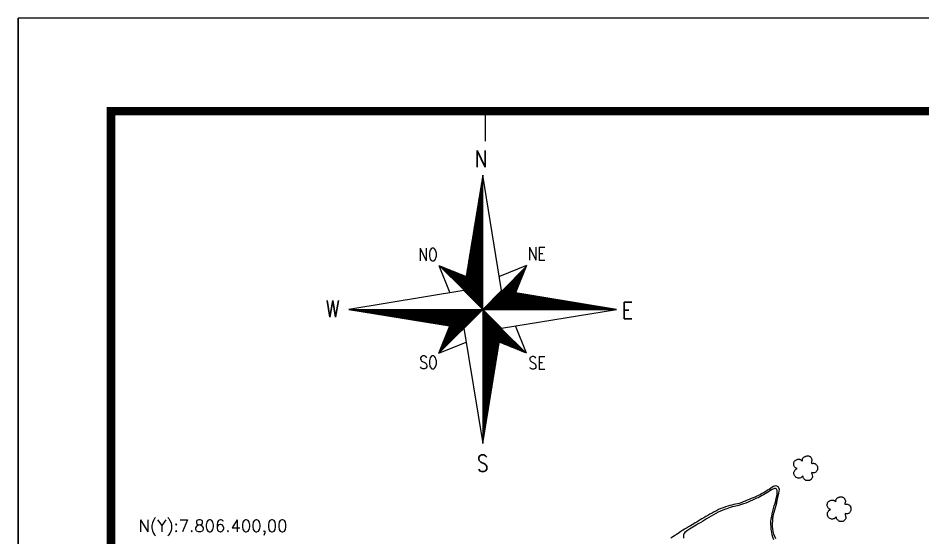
# Model space of a CAD drawing. Header units: feet. Extents: x 739246 to 742396, y 7802787 to 7807242.
# Drawn here: x 739246 to 740706, y 7806403 to 7807242 of the extents above; entities that cross this region are included whole.
import ezdxf
from ezdxf.enums import TextEntityAlignment as Align

# ---------------------------------------------------------------- set-up
doc = ezdxf.new("R2010")
doc.units = ezdxf.units.FT
doc.header["$MEASUREMENT"] = 0
doc.linetypes.add('CONTINUO', pattern=[0])
doc.linetypes.add('LIN0', pattern=[0])
doc.layers.add('0114000050', color=1, linetype='Continuous', lineweight=25)
for name, color, linetype in [('0114000050001', 5, 'Continuous'), ('MALHA', 8, 'Continuous'), ('MARGEM', 5, 'Continuous'), ('MATO', 94, 'Continuous'), ('SETA_NORTE', 3, 'Continuous')]:
    doc.layers.add(name, color=color, linetype=linetype)
doc.styles.add('ROMANS', font='romans')
doc.styles.add('Simplex', font='simplex.shx')

# ---------------------------------------------------------------- blocks, each defined once
blk = doc.blocks.new('ARVORE')
at = {"layer": 'MATO', "linetype": 'CONTINUO'}
blk.add_lwpolyline([(741478.5, 7804819.6), (741477.5, 7804818.7), (741476.3, 7804817.7), (741475, 7804816.7), (741473.6, 7804816.3), (741472.1, 7804816.2), (741470.6, 7804816.2), (741469.5, 7804816.5), (741468.4, 7804816.9), (741467.5, 7804817.4), (741466.7, 7804818.1), (741465.9, 7804818.8), (741465.3, 7804819.6), (741464.9, 7804820.4), (741464.6, 7804821.2), (741464.4, 7804822.1), (741464.2, 7804823.3), (741464.1, 7804824.6), (741464.1, 7804825.8), (741464.4, 7804826.7), (741464.9, 7804827.4), (741465.3, 7804828.1), (741465.7, 7804828.7), (741466.1, 7804829.3), (741466.6, 7804829.8), (741467.6, 7804830.5), (741468.5, 7804831), (741469.1, 7804831.5), (741468.8, 7804831.7), (741468.2, 7804831.9), (741467.5, 7804832), (741467, 7804832.4), (741466.5, 7804832.8), (741465.9, 7804833.4), (741465.2, 7804834.2), (741464.6, 7804835.2), (741464.1, 7804836.3), (741463.8, 7804837.4), (741463.7, 7804838.6), (741463.7, 7804839.8), (741464.1, 7804841.1), (741464.5, 7804842.3), (741465.1, 7804843.4), (741465.5, 7804844), (741465.9, 7804844.4), (741466.5, 7804844.7), (741467.3, 7804845.3), (741468.1, 7804845.8), (741469.1, 7804846.3), (741470, 7804846.5), (741470.9, 7804846.6), (741471.8, 7804846.7), (741472.5, 7804846.6), (741473.3, 7804846.5), (741473.9, 7804846.4), (741474.5, 7804846.2), (741475.1, 7804845.9), (741475.6, 7804845.6), (741476.3, 7804844.8), (741477, 7804844.2), (741477.5, 7804843.9), (741477.8, 7804844.8), (741478, 7804845.9), (741478.1, 7804847.1), (741478.2, 7804847.6), (741478.3, 7804848), (741478.5, 7804848.4), (741478.9, 7804849), (741479.4, 7804849.6), (741479.9, 7804850.1), (741480.6, 7804850.4), (741481.3, 7804850.7), (741482, 7804850.9), (741482.7, 7804851.2), (741483.4, 7804851.5), (741484.1, 7804851.8), (741484.8, 7804851.9), (741485.6, 7804852), (741486.3, 7804852), (741487.1, 7804852), (741487.8, 7804851.9), (741488.5, 7804851.7), (741489.1, 7804851.5), (741489.7, 7804851.1), (741490.3, 7804850.8), (741490.7, 7804850.4), (741491.2, 7804849.9), (741491.6, 7804849.4), (741492, 7804848.7), (741492.4, 7804847.9), (741492.7, 7804847.1), (741493, 7804846.4), (741493.1, 7804845.6), (741493.2, 7804844.6), (741492.7, 7804843), (741492.3, 7804841.4), (741492.1, 7804840.1), (741492.9, 7804839.9), (741494, 7804840), (741495.3, 7804840.2), (741496.2, 7804840.1), (741497, 7804839.9), (741497.8, 7804839.6), (741498.7, 7804839), (741499.6, 7804838.3), (741500.3, 7804837.6), (741500.9, 7804837.3), (741501.3, 7804836.9), (741501.6, 7804836.1), (741501.9, 7804834.1), (741502.1, 7804832), (741502, 7804829.9), (741501.6, 7804828.7), (741501.1, 7804827.8), (741500.5, 7804827.2), (741499.9, 7804826.4), (741499.3, 7804825.8), (741498.5, 7804825.3), (741497.5, 7804824.9), (741496.4, 7804824.6), (741495.3, 7804824.5), (741494.2, 7804824.8), (741493.2, 7804825), (741492.6, 7804824.7), (741492.9, 7804823), (741493.5, 7804821), (741494.1, 7804819), (741494, 7804817.9), (741493.8, 7804817.2), (741493.4, 7804816.5), (741492.9, 7804815.7), (741492.3, 7804814.9), (741491.7, 7804814.2), (741491.1, 7804813.6), (741490.5, 7804813.1), (741489.9, 7804812.7), (741489.1, 7804812.4), (741488.2, 7804812.2), (741487.3, 7804812.1), (741486.4, 7804812.1), (741485.5, 7804812.1), (741484.7, 7804812.2), (741484, 7804812.3), (741483.4, 7804812.5), (741482.8, 7804812.8), (741482, 7804813.4), (741481.3, 7804814.2), (741480.6, 7804815), (741480, 7804815.6), (741479.4, 7804816.2), (741479, 7804816.9), (741478.9, 7804818), (741478.7, 7804819), (741478.6, 7804819.9)], dxfattribs=at)
blk = doc.blocks.new('A$C309442C0')
at = {"layer": 'SETA_NORTE', "linetype": 'Continuous'}
h = blk.add_hatch(dxfattribs=at)
h.set_pattern_fill('ANSI31', color=256, scale=0.1375, angle=-90, style=0)
h.set_pattern_definition([(315, (-215853.3434, 13873.16845), (0.3086963042, 0.3086963042), [])])
h.paths.add_polyline_path([(73.46, 97.41), (74.7, 104.95), (60.04, 110.83)])
h = blk.add_hatch(dxfattribs=at)
h.set_pattern_fill('ANSI31', color=256, scale=0.1375, angle=180, style=0)
h.set_pattern_definition([(225, (13869.59828, 216024.21475), (0.3086963042, -0.3086963042), [])])
h.paths.add_polyline_path([(93.84, 97.41), (101.38, 96.17), (107.26, 110.83)])
h = blk.add_hatch(dxfattribs=at)
h.set_pattern_fill('ANSI31', color=256, scale=0.1375, style=0)
h.set_pattern_definition([(45, (-13702.2971, -215849.77324), (-0.3086963042, 0.3086963042), [])])
h.paths.add_polyline_path([(73.46, 77.03), (65.92, 78.27), (60.04, 63.61)])
h = blk.add_hatch(dxfattribs=at)
h.set_pattern_fill('ANSI31', color=256, scale=0.1375, angle=90, style=0)
h.set_pattern_definition([(135, (216020.6446, -13698.72693), (-0.3086963042, -0.3086963042), [])])
h.paths.add_polyline_path([(93.84, 77.03), (92.6, 69.49), (107.26, 63.61)])
for p, q in [((82.98, 155.2), (83.65, 155.88)), ((83.1, 155.96), (83.65, 156.51)), ((83.23, 156.73), (83.65, 157.15)), ((83.35, 157.49), (83.65, 157.79)), ((83.48, 158.25), (83.65, 158.42)), ((83.6, 159.02), (83.65, 159.06)), ((82.1, 149.86), (83.65, 151.42)), ((82.22, 150.63), (83.65, 152.05)), ((82.35, 151.39), (83.65, 152.69)), ((82.47, 152.15), (83.65, 153.33)), ((82.6, 152.91), (83.65, 153.96)), ((82.73, 153.68), (83.65, 154.6)), ((82.85, 154.44), (83.65, 155.24)), ((81.09, 143.76), (83.65, 146.32)), ((81.22, 144.53), (83.65, 146.96)), ((81.34, 145.29), (83.65, 147.59)), ((81.47, 146.05), (83.65, 148.23)), ((81.59, 146.81), (83.65, 148.87)), ((81.72, 147.58), (83.65, 149.51)), ((81.85, 148.34), (83.65, 150.14)), ((81.97, 149.1), (83.65, 150.78)), ((80.09, 137.66), (83.65, 141.22)), ((80.21, 138.42), (83.65, 141.86)), ((80.34, 139.19), (83.65, 142.5)), ((80.46, 139.95), (83.65, 143.14)), ((80.59, 140.71), (83.65, 143.77)), ((80.72, 141.47), (83.65, 144.41)), ((80.84, 142.24), (83.65, 145.05)), ((80.97, 143), (83.65, 145.68)), ((79.21, 132.32), (83.65, 136.77)), ((79.33, 133.09), (83.65, 137.4)), ((79.46, 133.85), (83.65, 138.04)), ((79.59, 134.61), (83.65, 138.68)), ((79.71, 135.37), (83.65, 139.31)), ((79.84, 136.14), (83.65, 139.95)), ((79.96, 136.9), (83.65, 140.59)), ((78.2, 126.22), (83.65, 131.67)), ((78.33, 126.98), (83.65, 132.31)), ((78.45, 127.75), (83.65, 132.94)), ((78.58, 128.51), (83.65, 133.58)), ((78.71, 129.27), (83.65, 134.22)), ((78.83, 130.03), (83.65, 134.85)), ((78.96, 130.8), (83.65, 135.49)), ((79.08, 131.56), (83.65, 136.13)), ((77.32, 120.88), (83.65, 127.21)), ((77.45, 121.65), (83.65, 127.85)), ((77.58, 122.41), (83.65, 128.48)), ((77.7, 123.17), (83.65, 129.12)), ((77.83, 123.93), (83.65, 129.76)), ((77.95, 124.7), (83.65, 130.39)), ((78.08, 125.46), (83.65, 131.03)), ((76.32, 114.78), (83.65, 122.11)), ((76.44, 115.54), (83.65, 122.75)), ((76.57, 116.31), (83.65, 123.39)), ((76.7, 117.07), (83.65, 124.02)), ((76.82, 117.83), (83.65, 124.66)), ((76.95, 118.59), (83.65, 125.3)), ((77.07, 119.36), (83.65, 125.94)), ((77.2, 120.12), (83.65, 126.57)), ((75.31, 108.68), (83.65, 117.02)), ((75.44, 109.44), (83.65, 117.65)), ((75.57, 110.21), (83.65, 118.29)), ((75.69, 110.97), (83.65, 118.93)), ((75.82, 111.73), (83.65, 119.57)), ((75.94, 112.49), (83.65, 120.2)), ((76.07, 113.26), (83.65, 120.84)), ((76.19, 114.02), (83.65, 121.48)), ((74.43, 103.34), (83.65, 112.56)), ((74.56, 104.1), (83.65, 113.19)), ((74.69, 104.87), (83.65, 113.83)), ((74.81, 105.63), (83.65, 114.47)), ((74.94, 106.39), (83.65, 115.11)), ((75.06, 107.16), (83.65, 115.74)), ((75.19, 107.92), (83.65, 116.38)), ((60.04, 110.83), (74.7, 104.95)), ((60.04, 110.83), (65.92, 96.17)), ((73.53, 97.34), (83.65, 107.46)), ((73.56, 98), (83.65, 108.1)), ((73.68, 98.77), (83.65, 108.74)), ((73.81, 99.53), (83.65, 109.37)), ((73.93, 100.29), (83.65, 110.01)), ((74.06, 101.05), (83.65, 110.65)), ((74.18, 101.82), (83.65, 111.28)), ((74.31, 102.58), (83.65, 111.92)), ((107.26, 110.83), (92.6, 104.95)), ((107.26, 110.83), (101.38, 96.17)), ((73.85, 97.02), (83.65, 106.82)), ((74.17, 96.7), (83.65, 106.19)), ((74.49, 96.39), (83.65, 105.55)), ((74.8, 96.07), (83.65, 104.91)), ((75.12, 95.75), (83.65, 104.28)), ((75.44, 95.43), (83.65, 103.64)), ((75.76, 95.11), (83.65, 103)), ((76.08, 94.79), (83.65, 102.37)), ((76.4, 94.47), (83.65, 101.73)), ((76.72, 94.16), (83.65, 101.09)), ((77.03, 93.84), (83.65, 100.45)), ((77.35, 93.52), (83.65, 99.82)), ((77.67, 93.2), (83.65, 99.18)), ((77.99, 92.88), (83.65, 98.54)), ((78.31, 92.56), (83.65, 97.91)), ((83.79, 87.22), (93.97, 97.39)), ((78.63, 92.24), (83.65, 97.27)), ((78.94, 91.93), (83.65, 96.63)), ((79.26, 91.61), (83.65, 95.99)), ((79.58, 91.29), (83.65, 95.36)), ((79.9, 90.97), (83.65, 94.72)), ((80.22, 90.65), (83.65, 94.08)), ((80.54, 90.33), (83.65, 93.45)), ((80.86, 90.02), (83.65, 92.81)), ((84.43, 87.22), (94.51, 97.3)), ((85.07, 87.22), (95.06, 97.21)), ((85.71, 87.22), (95.61, 97.12)), ((86.34, 87.22), (96.15, 97.03)), ((86.98, 87.22), (96.7, 96.94)), ((87.62, 87.22), (97.25, 96.85)), ((88.25, 87.22), (97.8, 96.76)), ((88.89, 87.22), (98.34, 96.67)), ((89.53, 87.22), (98.89, 96.58)), ((90.17, 87.22), (99.44, 96.49)), ((90.8, 87.22), (99.98, 96.4)), ((91.44, 87.22), (100.53, 96.31)), ((92.08, 87.22), (101.08, 96.22)), ((92.71, 87.22), (101.62, 96.13)), ((93.35, 87.22), (102.17, 96.04)), ((93.99, 87.22), (102.72, 95.95)), ((94.62, 87.22), (103.27, 95.86)), ((95.26, 87.22), (103.81, 95.77)), ((95.9, 87.22), (104.36, 95.68)), ((96.54, 87.22), (104.91, 95.59)), ((97.17, 87.22), (105.45, 95.5)), ((97.81, 87.22), (106, 95.41)), ((98.45, 87.22), (106.55, 95.32)), ((99.08, 87.22), (107.09, 95.23)), ((99.72, 87.22), (107.64, 95.14)), ((100.36, 87.22), (108.19, 95.05)), ((100.99, 87.22), (108.73, 94.96)), ((101.63, 87.22), (109.28, 94.87)), ((102.27, 87.22), (109.83, 94.78)), ((102.91, 87.22), (110.38, 94.69)), ((103.54, 87.22), (110.92, 94.6)), ((104.18, 87.22), (111.47, 94.51)), ((104.82, 87.22), (112.02, 94.42)), ((105.45, 87.22), (112.56, 94.33)), ((106.09, 87.22), (113.11, 94.24)), ((106.73, 87.22), (113.66, 94.15)), ((107.37, 87.22), (114.2, 94.06)), ((108, 87.22), (114.75, 93.97)), ((108.64, 87.22), (115.3, 93.88)), ((109.28, 87.22), (115.84, 93.79)), ((109.91, 87.22), (116.39, 93.7)), ((110.55, 87.22), (116.94, 93.61)), ((111.19, 87.22), (117.49, 93.52)), ((111.82, 87.22), (118.03, 93.43)), ((112.46, 87.22), (118.58, 93.34)), ((113.1, 87.22), (119.13, 93.25)), ((113.74, 87.22), (119.67, 93.16)), ((114.37, 87.22), (120.22, 93.07)), ((115.01, 87.22), (120.77, 92.98)), ((115.65, 87.22), (121.31, 92.89)), ((116.28, 87.22), (121.86, 92.8)), ((116.92, 87.22), (122.41, 92.71)), ((117.56, 87.22), (122.95, 92.62)), ((118.19, 87.22), (123.5, 92.53)), ((81.17, 89.7), (83.65, 92.17)), ((81.49, 89.38), (83.65, 91.54)), ((81.81, 89.06), (83.65, 90.9)), ((82.13, 88.74), (83.65, 90.26)), ((82.45, 88.42), (83.65, 89.62)), ((82.77, 88.1), (83.65, 88.99)), ((83.09, 87.79), (83.65, 88.35)), ((83.4, 87.47), (83.65, 87.71)), ((118.83, 87.22), (124.05, 92.44)), ((119.47, 87.22), (124.6, 92.35)), ((120.11, 87.22), (125.14, 92.26)), ((120.74, 87.22), (125.69, 92.17)), ((121.38, 87.22), (126.24, 92.08)), ((122.02, 87.22), (126.78, 91.99)), ((122.65, 87.22), (127.33, 91.9)), ((123.29, 87.22), (127.88, 91.81)), ((123.93, 87.22), (128.42, 91.72)), ((124.56, 87.22), (128.97, 91.63)), ((125.2, 87.22), (129.52, 91.54)), ((125.84, 87.22), (130.07, 91.45)), ((126.48, 87.22), (130.61, 91.36)), ((127.11, 87.22), (131.16, 91.27)), ((127.75, 87.22), (131.71, 91.18)), ((128.39, 87.22), (132.25, 91.09)), ((129.02, 87.22), (132.8, 91)), ((129.66, 87.22), (133.35, 90.91)), ((130.3, 87.22), (133.89, 90.82)), ((130.94, 87.22), (134.44, 90.73)), ((131.57, 87.22), (134.99, 90.64)), ((132.21, 87.22), (135.53, 90.55)), ((132.85, 87.22), (136.08, 90.46)), ((133.48, 87.22), (136.63, 90.37)), ((134.12, 87.22), (137.18, 90.28)), ((134.76, 87.22), (137.72, 90.19)), ((135.39, 87.22), (138.27, 90.1)), ((136.03, 87.22), (138.82, 90.01)), ((136.67, 87.22), (139.36, 89.92)), ((137.31, 87.22), (139.91, 89.83)), ((137.94, 87.22), (140.46, 89.74)), ((138.58, 87.22), (141, 89.65)), ((139.22, 87.22), (141.55, 89.56)), ((139.85, 87.22), (142.1, 89.46)), ((140.49, 87.22), (142.64, 89.37)), ((141.13, 87.22), (143.19, 89.28)), ((141.76, 87.22), (143.74, 89.19)), ((142.4, 87.22), (144.29, 89.1)), ((143.04, 87.22), (144.83, 89.01)), ((143.68, 87.22), (145.38, 88.92)), ((144.31, 87.22), (145.93, 88.83)), ((144.95, 87.22), (146.47, 88.74)), ((145.59, 87.22), (147.02, 88.65)), ((146.22, 87.22), (147.57, 88.56)), ((146.86, 87.22), (148.11, 88.47)), ((147.5, 87.22), (148.66, 88.38)), ((148.14, 87.22), (149.21, 88.29)), ((148.77, 87.22), (149.76, 88.2)), ((149.41, 87.22), (150.3, 88.11)), ((150.05, 87.22), (150.85, 88.02)), ((150.68, 87.22), (151.4, 87.93)), ((151.32, 87.22), (151.94, 87.84)), ((151.96, 87.22), (152.49, 87.75)), ((152.59, 87.22), (153.04, 87.66)), ((11.78, 87.19), (11.81, 87.22)), ((12.32, 87.1), (12.45, 87.22)), ((12.87, 87.01), (13.08, 87.22)), ((13.42, 86.92), (13.72, 87.22)), ((13.97, 86.83), (14.36, 87.22)), ((14.51, 86.74), (15, 87.22)), ((15.06, 86.65), (15.63, 87.22)), ((15.61, 86.56), (16.27, 87.22)), ((16.15, 86.47), (16.91, 87.22)), ((16.7, 86.38), (17.54, 87.22)), ((17.25, 86.29), (18.18, 87.22)), ((17.79, 86.2), (18.82, 87.22)), ((18.34, 86.11), (19.45, 87.22)), ((18.89, 86.02), (20.09, 87.22)), ((19.43, 85.93), (20.73, 87.22)), ((19.98, 85.84), (21.37, 87.22)), ((20.53, 85.75), (22, 87.22)), ((21.08, 85.66), (22.64, 87.22)), ((21.62, 85.57), (23.28, 87.22)), ((22.17, 85.48), (23.91, 87.22)), ((22.72, 85.39), (24.55, 87.22)), ((23.26, 85.3), (25.19, 87.22)), ((23.81, 85.21), (25.82, 87.22)), ((24.36, 85.12), (26.46, 87.22)), ((24.9, 85.03), (27.1, 87.22)), ((25.45, 84.94), (27.74, 87.22)), ((26, 84.85), (28.37, 87.22)), ((26.54, 84.76), (29.01, 87.22)), ((27.09, 84.67), (29.65, 87.22)), ((27.64, 84.58), (30.28, 87.22)), ((28.19, 84.49), (30.92, 87.22)), ((28.73, 84.4), (31.56, 87.22)), ((29.28, 84.31), (32.2, 87.22)), ((29.83, 84.22), (32.83, 87.22)), ((30.37, 84.12), (33.47, 87.22)), ((30.92, 84.03), (34.11, 87.22)), ((31.47, 83.94), (34.74, 87.22)), ((32.01, 83.85), (35.38, 87.22)), ((32.56, 83.76), (36.02, 87.22)), ((33.11, 83.67), (36.65, 87.22)), ((33.66, 83.58), (37.29, 87.22)), ((34.2, 83.49), (37.93, 87.22)), ((34.75, 83.4), (38.57, 87.22)), ((35.3, 83.31), (39.2, 87.22)), ((35.84, 83.22), (39.84, 87.22)), ((36.39, 83.13), (40.48, 87.22)), ((36.94, 83.04), (41.11, 87.22)), ((37.48, 82.95), (41.75, 87.22)), ((38.03, 82.86), (42.39, 87.22)), ((38.58, 82.77), (43.02, 87.22)), ((39.12, 82.68), (43.66, 87.22)), ((39.67, 82.59), (44.3, 87.22)), ((40.22, 82.5), (44.94, 87.22)), ((40.77, 82.41), (45.57, 87.22)), ((41.31, 82.32), (46.21, 87.22)), ((41.86, 82.23), (46.85, 87.22)), ((42.41, 82.14), (47.48, 87.22)), ((42.95, 82.05), (48.12, 87.22)), ((43.5, 81.96), (48.76, 87.22)), ((44.05, 81.87), (49.4, 87.22)), ((44.59, 81.78), (50.03, 87.22)), ((45.14, 81.69), (50.67, 87.22)), ((45.69, 81.6), (51.31, 87.22)), ((46.23, 81.51), (51.94, 87.22)), ((46.78, 81.42), (52.58, 87.22)), ((47.33, 81.33), (53.22, 87.22)), ((47.88, 81.24), (53.85, 87.22)), ((48.42, 81.15), (54.49, 87.22)), ((48.97, 81.06), (55.13, 87.22)), ((49.52, 80.97), (55.77, 87.22)), ((50.06, 80.88), (56.4, 87.22)), ((50.61, 80.79), (57.04, 87.22)), ((51.16, 80.7), (57.68, 87.22)), ((51.7, 80.61), (58.31, 87.22)), ((52.25, 80.52), (58.95, 87.22)), ((52.8, 80.43), (59.59, 87.22)), ((53.35, 80.34), (60.22, 87.22)), ((53.89, 80.25), (60.86, 87.22)), ((54.44, 80.16), (61.5, 87.22)), ((54.99, 80.07), (62.14, 87.22)), ((55.53, 79.98), (62.77, 87.22)), ((56.08, 79.89), (63.41, 87.22)), ((56.63, 79.8), (64.05, 87.22)), ((57.17, 79.71), (64.68, 87.22)), ((57.72, 79.62), (65.32, 87.22)), ((58.27, 79.53), (65.96, 87.22)), ((58.81, 79.44), (66.59, 87.22)), ((59.36, 79.35), (67.23, 87.22)), ((59.91, 79.26), (67.87, 87.22)), ((83.65, 87.22), (60.04, 63.61)), ((60.46, 79.17), (68.51, 87.22)), ((61, 79.08), (69.14, 87.22)), ((61.55, 78.99), (69.78, 87.22)), ((62.1, 78.9), (70.42, 87.22)), ((62.64, 78.81), (71.05, 87.22)), ((63.19, 78.72), (71.69, 87.22)), ((63.74, 78.63), (72.33, 87.22)), ((64.28, 78.54), (72.97, 87.22)), ((64.83, 78.45), (73.6, 87.22)), ((65.38, 78.36), (74.24, 87.22)), ((65.92, 78.27), (74.88, 87.22)), ((66.47, 78.18), (75.51, 87.22)), ((67.02, 78.09), (76.15, 87.22)), ((67.57, 78), (76.79, 87.22)), ((68.11, 77.91), (77.42, 87.22)), ((68.66, 77.82), (78.06, 87.22)), ((69.21, 77.73), (78.7, 87.22)), ((69.75, 77.64), (79.34, 87.22)), ((70.3, 77.55), (79.97, 87.22)), ((70.85, 77.46), (80.61, 87.22)), ((71.39, 77.37), (81.25, 87.22)), ((71.94, 77.28), (81.88, 87.22)), ((72.49, 77.19), (82.52, 87.22)), ((73.04, 77.1), (83.16, 87.22)), ((83.65, 87.08), (83.72, 87.15)), ((83.65, 86.44), (84.04, 86.83)), ((83.65, 85.8), (84.36, 86.51)), ((83.65, 85.17), (84.68, 86.19)), ((83.65, 84.53), (85, 85.87)), ((83.65, 83.89), (85.32, 85.56)), ((83.65, 83.25), (85.63, 85.24)), ((83.65, 82.62), (85.95, 84.92)), ((83.65, 81.98), (86.27, 84.6)), ((83.65, 81.34), (86.59, 84.28)), ((83.65, 80.71), (86.91, 83.96)), ((83.65, 80.07), (87.23, 83.64)), ((83.65, 79.43), (87.54, 83.33)), ((83.65, 78.8), (87.86, 83.01)), ((153.23, 87.22), (153.58, 87.57)), ((153.87, 87.22), (154.13, 87.48)), ((154.51, 87.22), (154.68, 87.39)), ((155.14, 87.22), (155.22, 87.3)), ((60.04, 63.61), (65.92, 78.27)), ((83.65, 78.16), (88.18, 82.69)), ((83.65, 77.52), (88.5, 82.37)), ((83.65, 76.88), (88.82, 82.05)), ((83.65, 76.25), (89.14, 81.73)), ((83.65, 75.61), (89.46, 81.42)), ((83.65, 74.97), (89.77, 81.1)), ((83.65, 74.34), (90.09, 80.78)), ((83.65, 73.7), (90.41, 80.46)), ((83.65, 73.06), (90.73, 80.14)), ((83.65, 72.42), (91.05, 79.82)), ((83.65, 71.79), (91.37, 79.5)), ((83.65, 71.15), (91.69, 79.19)), ((83.65, 70.51), (92, 78.87)), ((83.65, 69.88), (92.32, 78.55)), ((83.65, 69.24), (92.64, 78.23)), ((83.65, 68.6), (92.96, 77.91)), ((107.26, 63.61), (101.38, 78.27)), ((83.65, 67.97), (93.28, 77.59)), ((83.65, 67.33), (93.6, 77.27)), ((83.65, 66.69), (93.81, 76.86)), ((83.65, 66.05), (93.69, 76.09)), ((83.65, 65.42), (93.56, 75.33)), ((83.65, 64.78), (93.44, 74.57)), ((83.65, 64.14), (93.31, 73.8)), ((83.65, 63.51), (93.19, 73.04)), ((60.04, 63.61), (74.7, 69.49)), ((83.65, 62.87), (93.06, 72.28)), ((83.65, 62.23), (92.94, 71.52)), ((83.65, 61.6), (92.81, 70.75)), ((83.65, 60.96), (92.68, 69.99)), ((83.65, 60.32), (92.56, 69.23)), ((83.65, 59.68), (92.43, 68.47)), ((107.26, 63.61), (92.6, 69.49)), ((83.65, 59.05), (92.31, 67.7)), ((83.65, 58.41), (92.18, 66.94)), ((83.65, 57.77), (92.06, 66.18)), ((83.65, 57.14), (91.93, 65.42)), ((83.65, 56.5), (91.8, 64.65)), ((83.65, 55.86), (91.68, 63.89)), ((83.65, 55.22), (91.55, 63.13)), ((83.65, 54.59), (91.43, 62.37)), ((83.65, 53.95), (91.3, 61.6)), ((83.65, 53.31), (91.18, 60.84)), ((83.65, 52.68), (91.05, 60.08)), ((83.65, 52.04), (90.93, 59.31)), ((83.65, 51.4), (90.8, 58.55)), ((83.65, 50.77), (90.67, 57.79)), ((83.65, 50.13), (90.55, 57.03)), ((83.65, 49.49), (90.42, 56.26)), ((83.65, 48.85), (90.3, 55.5)), ((83.65, 48.22), (90.17, 54.74)), ((83.65, 47.58), (90.05, 53.98)), ((83.65, 46.94), (89.92, 53.21)), ((83.65, 46.31), (89.79, 52.45)), ((83.65, 45.67), (89.67, 51.69)), ((83.65, 45.03), (89.54, 50.93)), ((83.65, 44.4), (89.42, 50.16)), ((83.65, 43.76), (89.29, 49.4)), ((83.65, 43.12), (89.17, 48.64)), ((83.65, 42.48), (89.04, 47.87)), ((83.65, 41.85), (88.92, 47.11)), ((83.65, 41.21), (88.79, 46.35)), ((83.65, 40.57), (88.66, 45.59)), ((83.65, 39.94), (88.54, 44.82)), ((83.65, 39.3), (88.41, 44.06)), ((83.65, 38.66), (88.29, 43.3)), ((83.65, 38.02), (88.16, 42.54)), ((83.65, 37.39), (88.04, 41.77)), ((83.65, 36.75), (87.91, 41.01)), ((83.65, 36.11), (87.78, 40.25)), ((83.65, 35.48), (87.66, 39.49)), ((83.65, 34.84), (87.53, 38.72)), ((83.65, 34.2), (87.41, 37.96)), ((83.65, 33.57), (87.28, 37.2)), ((83.65, 32.93), (87.16, 36.43)), ((83.65, 32.29), (87.03, 35.67)), ((83.65, 31.65), (86.91, 34.91)), ((83.65, 31.02), (86.78, 34.15)), ((83.65, 30.38), (86.65, 33.38)), ((83.65, 29.74), (86.53, 32.62)), ((83.65, 29.11), (86.4, 31.86)), ((83.65, 28.47), (86.28, 31.1)), ((83.65, 27.83), (86.15, 30.33)), ((83.65, 27.2), (86.03, 29.57)), ((83.65, 26.56), (85.9, 28.81)), ((83.65, 25.92), (85.77, 28.05)), ((83.65, 25.28), (85.65, 27.28)), ((83.65, 24.65), (85.52, 26.52)), ((83.65, 24.01), (85.4, 25.76)), ((83.65, 23.37), (85.27, 25)), ((83.65, 22.74), (85.15, 24.23)), ((83.65, 22.1), (85.02, 23.47)), ((83.65, 21.46), (84.9, 22.71)), ((83.65, 20.83), (84.77, 21.94)), ((83.65, 20.19), (84.64, 21.18)), ((83.65, 19.55), (84.52, 20.42)), ((83.65, 18.91), (84.39, 19.66)), ((83.65, 18.28), (84.27, 18.89)), ((83.65, 17.64), (84.14, 18.13)), ((83.65, 17), (84.02, 17.37)), ((83.65, 16.37), (83.89, 16.61)), ((83.65, 15.73), (83.76, 15.84))]:
    blk.add_line(p, q, dxfattribs=at)
blk.add_lwpolyline([(93.84, 77.03), (155.72, 87.22), (93.84, 97.41), (83.65, 159.29), (73.46, 97.41), (11.58, 87.22), (73.46, 77.03), (83.65, 15.15)], close=True, dxfattribs=at)
for points in [[(83.65, 87.22), (83.65, 159.29)], [(83.65, 87.22), (73.46, 97.41)], [(83.65, 87.22), (93.84, 97.41)], [(11.58, 87.22), (155.72, 87.22)], [(83.65, 87.22), (73.46, 77.03)], [(83.65, 87.22), (93.84, 77.03)], [(83.65, 87.22), (83.65, 15.15)]]:
    blk.add_lwpolyline(points, dxfattribs=at)
at = {"layer": 'SETA_NORTE', "color": 7, "lineweight": 30, "style": 'ROMANS', "width": 0.8}
for s, height, p in [('N ', 8.938, (79.47, 163.6)), ('NO', 6.875, (49.06, 113.22)), ('NE', 6.875, (107.97, 113.71)), ('W', 8.94, (-0.68, 82.95)), ('E', 8.94, (158.6, 82.11)), ('SO', 6.875, (49.53, 55.28)), ('SE', 6.875, (108.31, 55.02)), ('S', 8.94, (80.57, 0))]:
    blk.add_text(s, height=height, dxfattribs=at).set_placement(p)

msp = doc.modelspace()

# ---------------------------------------------------------------- linework, layer by layer
at = {"layer": '0114000050', "linetype": 'ByBlock'}
msp.add_lwpolyline([(740469, 7806402.2), (740467.2, 7806405.7), (740465.8, 7806409.5), (740464.7, 7806413.8), (740463.8, 7806418.3), (740463.5, 7806422.6), (740463.4, 7806426.8), (740463.7, 7806430.7), (740464.2, 7806434.3), (740464.7, 7806437.8), (740465.3, 7806441.2), (740466.2, 7806444.9), (740467.1, 7806448.6), (740468.2, 7806452.4), (740469.2, 7806456.2), (740470.2, 7806460.1), (740471, 7806464), (740471.9, 7806467.9), (740472.8, 7806471.7), (740473.6, 7806475.5), (740474.2, 7806479), (740474.7, 7806482.3), (740472.8, 7806485.7), (740470.3, 7806486.9), (740468.1, 7806487.2), (740464.9, 7806486.4), (740462.6, 7806484.8), (740460.2, 7806483.2), (740458, 7806481.7), (740455.6, 7806480.2), (740452.9, 7806478.5), (740450.1, 7806476.8), (740447, 7806475.3), (740443.9, 7806473.6), (740440.8, 7806472), (740437.9, 7806470.6), (740435, 7806469.4), (740432, 7806468.1), (740429, 7806466.9), (740425.9, 7806465.5), (740422.7, 7806464.1), (740419.4, 7806462.8), (740416, 7806461.5), (740412.8, 7806460.2), (740409.7, 7806459.2), (740406.7, 7806458.3), (740403.9, 7806457.8), (740400.9, 7806457.2), (740397.9, 7806456.4), (740394.6, 7806455.7), (740391.2, 7806454.8), (740387.5, 7806453.7), (740383.8, 7806452.2), (740380.1, 7806450.7), (740376.5, 7806449), (740372.9, 7806447.2), (740369.4, 7806445.3), (740365.8, 7806443.4), (740362.5, 7806441.5), (740359.2, 7806439.6), (740355.9, 7806437.8), (740352.6, 7806435.9), (740349.6, 7806434.2), (740346.7, 7806432.4), (740343.7, 7806430.6), (740341.1, 7806429), (740338.7, 7806427.6), (740336.2, 7806426.1), (740333.6, 7806424.6), (740330.8, 7806423), (740327.8, 7806421.2), (740324.7, 7806419.4), (740321.6, 7806417.6), (740318.5, 7806415.7), (740315.7, 7806413.9), (740313.3, 7806412.2), (740311, 7806410.6), (740308.2, 7806408.9), (740305.2, 7806407), (740302.3, 7806405), (740299.3, 7806403.1)], dxfattribs=at)
at = {"layer": '0114000050001', "linetype": 'ByBlock', "elevation": 548.4}
msp.add_lwpolyline([(740465.8, 7806400.6), (740464.2, 7806404.4), (740463, 7806408.5), (740462.2, 7806412.6), (740461.5, 7806416.9), (740461.1, 7806421.1), (740460.9, 7806425.5), (740460.9, 7806429.8), (740461.4, 7806434), (740462.2, 7806438), (740463.1, 7806442.3), (740464.1, 7806446.8), (740464.8, 7806450.8), (740466.3, 7806455.3), (740467.5, 7806459.4), (740468.6, 7806463.4), (740469.5, 7806467.2), (740470.2, 7806470.8), (740470.7, 7806474.1), (740471, 7806477), (740471, 7806479.6), (740470.4, 7806481.6), (740469.5, 7806482.6), (740468.1, 7806483.2), (740466.9, 7806483.3), (740465.4, 7806482.8), (740463.7, 7806482), (740461.6, 7806480.9), (740459.2, 7806479.6), (740456.8, 7806478), (740454.3, 7806476.4), (740451.6, 7806474.6), (740448.8, 7806472.9), (740445.9, 7806471.3), (740442.8, 7806469.6), (740440.3, 7806468.3), (740437.7, 7806467.3), (740434.6, 7806466), (740431.2, 7806464.4), (740427.6, 7806462.9), (740423.9, 7806461.2), (740420.3, 7806459.7), (740416.8, 7806458.4), (740413.4, 7806457.2), (740409.9, 7806456.1), (740406.2, 7806455.1), (740402.3, 7806454.1), (740398.5, 7806453.3), (740394.9, 7806452.3), (740389.8, 7806450.6), (740387.4, 7806449.9), (740383.5, 7806448.3), (740379.7, 7806446.6), (740375.9, 7806444.7), (740372.1, 7806442.7), (740368.3, 7806440.6), (740364.5, 7806438.4), (740360.8, 7806436.4), (740357.1, 7806434.3), (740353.6, 7806432.1), (740350.2, 7806429.9), (740346.6, 7806427.8), (740343.2, 7806425.9), (740340, 7806424.1), (740337.4, 7806422.5), (740334.9, 7806421), (740332.1, 7806419.3), (740329.2, 7806417.3), (740326.4, 7806415.4), (740324.1, 7806413.7), (740322.1, 7806412.1), (740320.7, 7806410.6), (740319.9, 7806409.9), (740320.1, 7806409), (740319.8, 7806407.7), (740319.9, 7806405.7), (740319.9, 7806404.5), (740319.7, 7806403)], dxfattribs=at)
at = {"layer": 'MALHA'}
msp.add_lwpolyline([(740000, 7807043.4), (740000, 7807091.7)], dxfattribs=at)
at = {"layer": 'MARGEM', "color": 174, "linetype": 'LIN0'}
msp.add_line((739245.7, 7802786.7), (739245.7, 7807241.7), dxfattribs=at)
msp.add_line((739245.7, 7802786.7), (739245.7, 7807241.7), dxfattribs=at)
at = {"layer": 'MARGEM', "color": 174, "linetype": 'LIN0', "flags": 128}
msp.add_lwpolyline([(742395.7, 7802786.7), (742395.7, 7807241.7), (739245.7, 7807241.7), (739245.7, 7802786.7)], close=True, dxfattribs=at)
at = {"layer": 'MARGEM', "color": 174, "linetype": 'LIN0', "const_width": 13.6, "flags": 128}
msp.add_lwpolyline([(742245.7, 7803288.3), (742245.7, 7807091.7), (739395.7, 7807091.7), (739395.7, 7803288.3)], close=True, dxfattribs=at)

# ---------------------------------------------------------------- block references
at = {"layer": 'MATO', "linetype": 'ByBlock'}
for p in [(-966.1, 1683.7), (-912.1, 1617.7)]:
    msp.add_blockref('ARVORE', p, dxfattribs=at)
at = {"layer": 'SETA_NORTE', "linetype": 'ByBlock', "xscale": 3, "yscale": 3, "zscale": 3}
msp.add_blockref('A$C309442C0', (739744.7, 7806510.4), dxfattribs=at)

# ---------------------------------------------------------------- texts
at = {"layer": 'MALHA', "linetype": 'ByBlock', "style": 'Simplex'}
msp.add_text('N(Y):7.806.400,00', height=19.5, dxfattribs=at).set_placement((739560.2, 7806422.9), align=Align.MIDDLE_CENTER)

doc.saveas('drawing.dxf')
